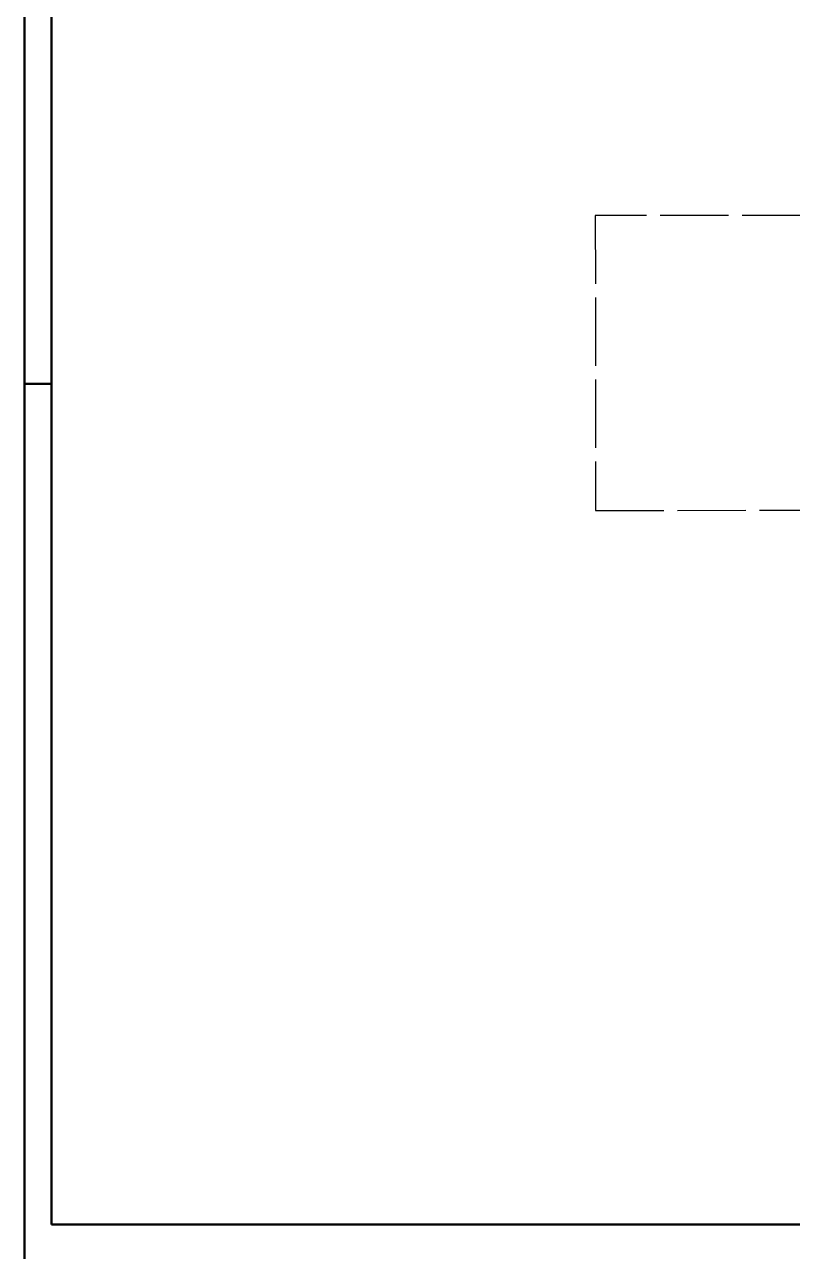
# Model space of a CAD drawing. Header units: millimetres. Extents: x 44692 to 333458, y -26854 to 14445.
# Drawn here: x 313656 to 316512, y -13771 to -9206 of the extents above; entities that cross this region are included whole.
import ezdxf

# ---------------------------------------------------------------- set-up
doc = ezdxf.new("R2010")
doc.units = ezdxf.units.MM
doc.header["$LTSCALE"] = 100
doc.linetypes.add('DASHEDX2', pattern=[3.048, 2.54, -0.508])
doc.layers.add('Area proceso', color=90, linetype='DASHEDX2')
doc.layers.add('Paredes', color=7, linetype='Continuous', lineweight=50)

msp = doc.modelspace()

# ---------------------------------------------------------------- linework, layer by layer
at = {"layer": 'Area proceso'}
for p, q in [((316578.85, -9915.583), (315778.851, -9916.572)), ((315778.851, -9916.572), (315780.207, -11014.399)), ((315780.207, -11014.399), (316581.561, -11012.418))]:
    msp.add_line(p, q, dxfattribs=at)
at = {"layer": 'Paredes'}
for p, q in [((313656.187, -10542.86), (313656.187, -7578.973)), ((313756.187, -7578.973), (313756.187, -10542.86)), ((313756.187, -10542.86), (313656.187, -10542.86)), ((313656.187, -10542.86), (313656.187, -13671.147)), ((313756.187, -13671.147), (313756.187, -10542.86)), ((313656.187, -13671.147), (313656.187, -13771.147)), ((313756.187, -13671.147), (320134.662, -13671.147)), ((313656.187, -16158.683), (313656.187, -13771.147))]:
    msp.add_line(p, q, dxfattribs=at)

doc.saveas('drawing.dxf')
